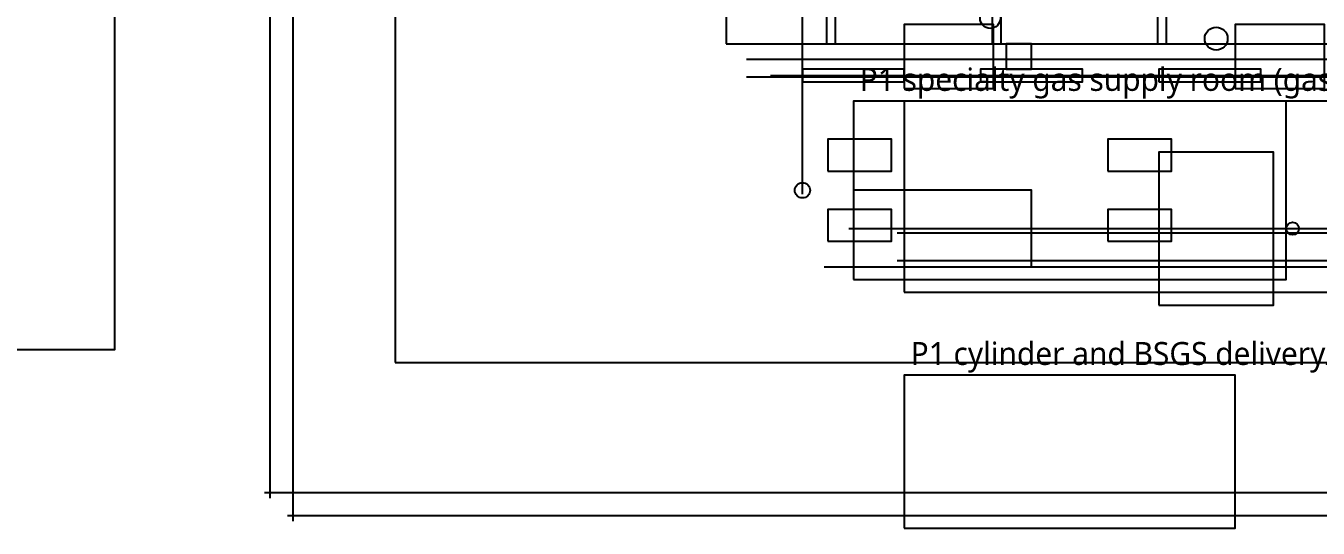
# Model space of a CAD drawing. Header units: metres. Extents: x -1640 to 1560, y -268 to 2338.
# Drawn here: x -527 to -425.5, y 1928 to 1967.4 of the extents above; entities that cross this region are included whole.
import ezdxf

# ---------------------------------------------------------------- set-up
doc = ezdxf.new("R2010")
doc.units = ezdxf.units.M
for name, color, linetype in [('1F_CDS', 5, 'Continuous'), ('1F_EHS_EXIT_DOOR_CONCEPT', 3, 'Continuous'), ('1F_EHS_EXTINGUISHER_HYDRANT_CABINET_CONCEPT', 1, 'Continuous'), ('1F_EHS_SAFETY_SHOWER_EYEWASH_CONCEPT', 3, 'Continuous'), ('1F_SUPPORT', 4, 'Continuous'), ('1F_ZONE', 3, 'Continuous'), ('2F_EHS_EXIT_DOOR_CONCEPT', 3, 'Continuous'), ('2F_EHS_EXTINGUISHER_HYDRANT_CABINET_CONCEPT', 1, 'Continuous'), ('2F_SUPPORT', 4, 'Continuous'), ('2F_ZONE', 3, 'Continuous'), ('3F_EHS_EXIT_DOOR_CONCEPT', 3, 'Continuous'), ('3F_EHS_EXTINGUISHER_HYDRANT_CABINET_CONCEPT', 1, 'Continuous'), ('3F_SUPPORT', 4, 'Continuous'), ('3F_ZONE', 3, 'Continuous'), ('4F_DCC', 3, 'Continuous'), ('4F_MAU', 2, 'Continuous'), ('4F_STRUCT_PLENUM_TRUSS_CONCEPT', 9, 'Continuous'), ('4F_SUPPORT', 4, 'Continuous'), ('4F_ZONE', 3, 'Continuous'), ('5F_CDS', 5, 'Continuous'), ('5F_EHS_EXIT_DOOR_CONCEPT', 3, 'Continuous'), ('5F_EHS_EXTINGUISHER_HYDRANT_CABINET_CONCEPT', 1, 'Continuous'), ('5F_EHS_SAFETY_SHOWER_EYEWASH_CONCEPT', 3, 'Continuous'), ('5F_SUPPORT', 4, 'Continuous'), ('5F_ZONE', 3, 'Continuous'), ('6F_EHS_EXIT_DOOR_CONCEPT', 3, 'Continuous'), ('6F_EHS_EXTINGUISHER_HYDRANT_CABINET_CONCEPT', 1, 'Continuous'), ('6F_SUPPORT', 4, 'Continuous'), ('6F_ZONE', 3, 'Continuous'), ('7F_EHS_EXIT_DOOR_CONCEPT', 3, 'Continuous'), ('7F_EHS_EXTINGUISHER_HYDRANT_CABINET_CONCEPT', 1, 'Continuous'), ('7F_SUPPORT', 4, 'Continuous'), ('7F_ZONE', 3, 'Continuous'), ('8F_DCC', 3, 'Continuous'), ('8F_MAU', 2, 'Continuous'), ('8F_STRUCT_PLENUM_TRUSS_CONCEPT', 9, 'Continuous'), ('8F_SUPPORT', 4, 'Continuous'), ('8F_ZONE', 3, 'Continuous'), ('AUX', 8, 'Continuous'), ('OUTLINE', 7, 'Continuous'), ('RF_RSC', 4, 'Continuous'), ('RF_STACK', 2, 'Continuous'), ('UTIL_CHEM_CONCEPT', 6, 'Continuous'), ('UTIL_CHW.R_CONCEPT', 2, 'Continuous'), ('UTIL_CHW.S_CONCEPT', 1, 'Continuous'), ('UTIL_ELEC.MV_CONCEPT', 1, 'Continuous'), ('UTIL_EXH.ACID_CONCEPT', 4, 'Continuous'), ('UTIL_EXH.ALK_CONCEPT', 5, 'Continuous'), ('UTIL_FILL_EXCHANGE_POINT', 2, 'Continuous'), ('UTIL_GAS.SPEC_CONCEPT', 3, 'Continuous'), ('UTIL_GAS.SPEC_RISER', 3, 'Continuous'), ('UTIL_HR_CONCEPT', 5, 'Continuous'), ('UTIL_PLANT', 2, 'Continuous'), ('UTIL_TEXT', 7, 'Continuous')]:
    doc.layers.add(name, color=color, linetype=linetype)
doc.styles.add('KO', font='malgun.ttf')

msp = doc.modelspace()

# ---------------------------------------------------------------- linework, layer by layer
at = {"layer": '1F_CDS'}
for points in [[(-464, 1956), (-459, 1956), (-459, 1958.5), (-464, 1958.5)], [(-442, 1956), (-437, 1956), (-437, 1958.5), (-442, 1958.5)], [(-464, 1950.5), (-459, 1950.5), (-459, 1953), (-464, 1953)], [(-442, 1950.5), (-437, 1950.5), (-437, 1953), (-442, 1953)]]:
    msp.add_lwpolyline(points, close=True, dxfattribs=at)
at = {"layer": '1F_EHS_EXIT_DOOR_CONCEPT'}
msp.add_circle((-433.5, 1966.4), 0.9, dxfattribs=at)
at = {"layer": '1F_EHS_EXTINGUISHER_HYDRANT_CABINET_CONCEPT'}
msp.add_circle((-427.5, 1951.5), 0.5, dxfattribs=at)
at = {"layer": '1F_EHS_SAFETY_SHOWER_EYEWASH_CONCEPT'}
msp.add_circle((-451.25, 1968), 0.8, dxfattribs=at)
at = {"layer": '1F_SUPPORT'}
msp.add_lwpolyline([(-438, 1945.5), (-429, 1945.5), (-429, 1957.5), (-438, 1957.5)], close=True, dxfattribs=at)
at = {"layer": '1F_ZONE'}
msp.add_lwpolyline([(-472, 1966), (-247.5, 1966), (-247.5, 2117), (-472, 2117)], close=True, dxfattribs=at)
at = {"layer": '2F_EHS_EXIT_DOOR_CONCEPT'}
msp.add_circle((-433.5, 1966.4), 0.9, dxfattribs=at)
at = {"layer": '2F_EHS_EXTINGUISHER_HYDRANT_CABINET_CONCEPT'}
msp.add_circle((-427.5, 1951.5), 0.5, dxfattribs=at)
at = {"layer": '2F_SUPPORT'}
msp.add_lwpolyline([(-438, 1945.5), (-429, 1945.5), (-429, 1957.5), (-438, 1957.5)], close=True, dxfattribs=at)
at = {"layer": '2F_ZONE'}
msp.add_lwpolyline([(-472, 1966), (-247.5, 1966), (-247.5, 2117), (-472, 2117)], close=True, dxfattribs=at)
at = {"layer": '3F_EHS_EXIT_DOOR_CONCEPT'}
msp.add_circle((-433.5, 1966.4), 0.9, dxfattribs=at)
at = {"layer": '3F_EHS_EXTINGUISHER_HYDRANT_CABINET_CONCEPT'}
msp.add_circle((-427.5, 1951.5), 0.5, dxfattribs=at)
at = {"layer": '3F_SUPPORT'}
for points in [[(-458, 1946.5), (-418, 1946.5), (-418, 1961.5), (-458, 1961.5)], [(-438, 1945.5), (-429, 1945.5), (-429, 1957.5), (-438, 1957.5)]]:
    msp.add_lwpolyline(points, close=True, dxfattribs=at)
at = {"layer": '3F_ZONE'}
msp.add_lwpolyline([(-472, 1966), (-247.5, 1966), (-247.5, 2117), (-472, 2117)], close=True, dxfattribs=at)
at = {"layer": '4F_DCC'}
for points in [[(-466, 1963), (-458, 1963), (-458, 1964), (-466, 1964)], [(-452, 1963), (-444, 1963), (-444, 1964), (-452, 1964)], [(-438, 1963), (-430, 1963), (-430, 1964), (-438, 1964)]]:
    msp.add_lwpolyline(points, close=True, dxfattribs=at)
at = {"layer": '4F_MAU'}
msp.add_lwpolyline([(-462, 1948.5), (-448, 1948.5), (-448, 1954.5), (-462, 1954.5)], close=True, dxfattribs=at)
at = {"layer": '4F_STRUCT_PLENUM_TRUSS_CONCEPT'}
for points in [[(-464.1, 1966), (-463.4, 1966), (-463.4, 2117), (-464.1, 2117)], [(-451.1, 1966), (-450.4, 1966), (-450.4, 2117), (-451.1, 2117)], [(-438.1, 1966), (-437.4, 1966), (-437.4, 2117), (-438.1, 2117)]]:
    msp.add_lwpolyline(points, close=True, dxfattribs=at)
at = {"layer": '4F_SUPPORT'}
msp.add_lwpolyline([(-438, 1945.5), (-429, 1945.5), (-429, 1957.5), (-438, 1957.5)], close=True, dxfattribs=at)
at = {"layer": '4F_ZONE'}
msp.add_lwpolyline([(-472, 1966), (-247.5, 1966), (-247.5, 2117), (-472, 2117)], close=True, dxfattribs=at)
at = {"layer": '5F_CDS'}
for points in [[(-464, 1956), (-459, 1956), (-459, 1958.5), (-464, 1958.5)], [(-442, 1956), (-437, 1956), (-437, 1958.5), (-442, 1958.5)], [(-464, 1950.5), (-459, 1950.5), (-459, 1953), (-464, 1953)], [(-442, 1950.5), (-437, 1950.5), (-437, 1953), (-442, 1953)]]:
    msp.add_lwpolyline(points, close=True, dxfattribs=at)
at = {"layer": '5F_EHS_EXIT_DOOR_CONCEPT'}
msp.add_circle((-433.5, 1966.4), 0.9, dxfattribs=at)
at = {"layer": '5F_EHS_EXTINGUISHER_HYDRANT_CABINET_CONCEPT'}
msp.add_circle((-427.5, 1951.5), 0.5, dxfattribs=at)
at = {"layer": '5F_EHS_SAFETY_SHOWER_EYEWASH_CONCEPT'}
msp.add_circle((-451.25, 1968), 0.8, dxfattribs=at)
at = {"layer": '5F_SUPPORT'}
msp.add_lwpolyline([(-438, 1945.5), (-429, 1945.5), (-429, 1957.5), (-438, 1957.5)], close=True, dxfattribs=at)
at = {"layer": '5F_ZONE'}
msp.add_lwpolyline([(-472, 1966), (-247.5, 1966), (-247.5, 2117), (-472, 2117)], close=True, dxfattribs=at)
at = {"layer": '6F_EHS_EXIT_DOOR_CONCEPT'}
msp.add_circle((-433.5, 1966.4), 0.9, dxfattribs=at)
at = {"layer": '6F_EHS_EXTINGUISHER_HYDRANT_CABINET_CONCEPT'}
msp.add_circle((-427.5, 1951.5), 0.5, dxfattribs=at)
at = {"layer": '6F_SUPPORT'}
msp.add_lwpolyline([(-438, 1945.5), (-429, 1945.5), (-429, 1957.5), (-438, 1957.5)], close=True, dxfattribs=at)
at = {"layer": '6F_ZONE'}
msp.add_lwpolyline([(-472, 1966), (-247.5, 1966), (-247.5, 2117), (-472, 2117)], close=True, dxfattribs=at)
at = {"layer": '7F_EHS_EXIT_DOOR_CONCEPT'}
msp.add_circle((-433.5, 1966.4), 0.9, dxfattribs=at)
at = {"layer": '7F_EHS_EXTINGUISHER_HYDRANT_CABINET_CONCEPT'}
msp.add_circle((-427.5, 1951.5), 0.5, dxfattribs=at)
at = {"layer": '7F_SUPPORT'}
for points in [[(-458, 1946.5), (-418, 1946.5), (-418, 1961.5), (-458, 1961.5)], [(-438, 1945.5), (-429, 1945.5), (-429, 1957.5), (-438, 1957.5)]]:
    msp.add_lwpolyline(points, close=True, dxfattribs=at)
at = {"layer": '7F_ZONE'}
msp.add_lwpolyline([(-472, 1966), (-247.5, 1966), (-247.5, 2117), (-472, 2117)], close=True, dxfattribs=at)
at = {"layer": '8F_DCC'}
for points in [[(-466, 1963), (-458, 1963), (-458, 1964), (-466, 1964)], [(-452, 1963), (-444, 1963), (-444, 1964), (-452, 1964)], [(-438, 1963), (-430, 1963), (-430, 1964), (-438, 1964)]]:
    msp.add_lwpolyline(points, close=True, dxfattribs=at)
at = {"layer": '8F_MAU'}
msp.add_lwpolyline([(-462, 1948.5), (-448, 1948.5), (-448, 1954.5), (-462, 1954.5)], close=True, dxfattribs=at)
at = {"layer": '8F_STRUCT_PLENUM_TRUSS_CONCEPT'}
for points in [[(-464.1, 1966), (-463.4, 1966), (-463.4, 2117), (-464.1, 2117)], [(-451.1, 1966), (-450.4, 1966), (-450.4, 2117), (-451.1, 2117)], [(-438.1, 1966), (-437.4, 1966), (-437.4, 2117), (-438.1, 2117)]]:
    msp.add_lwpolyline(points, close=True, dxfattribs=at)
at = {"layer": '8F_SUPPORT'}
msp.add_lwpolyline([(-438, 1945.5), (-429, 1945.5), (-429, 1957.5), (-438, 1957.5)], close=True, dxfattribs=at)
at = {"layer": '8F_ZONE'}
msp.add_lwpolyline([(-472, 1966), (-247.5, 1966), (-247.5, 2117), (-472, 2117)], close=True, dxfattribs=at)
at = {"layer": 'AUX'}
msp.add_lwpolyline([(-656, 1942), (-520, 1942), (-520, 1986), (-656, 1986)], close=True, dxfattribs=at)
at = {"layer": 'OUTLINE'}
msp.add_lwpolyline([(-498, 1941), (51, 1941), (51, 2142), (-498, 2142)], close=True, dxfattribs=at)
at = {"layer": 'RF_RSC'}
for points in [[(-458, 1962.5), (-451, 1962.5), (-451, 1967.5), (-458, 1967.5)], [(-432, 1962.5), (-425, 1962.5), (-425, 1967.5), (-432, 1967.5)]]:
    msp.add_lwpolyline(points, close=True, dxfattribs=at)
at = {"layer": 'RF_STACK'}
msp.add_lwpolyline([(-450, 1964), (-448, 1964), (-448, 1966), (-450, 1966)], close=True, dxfattribs=at)
at = {"layer": 'UTIL_CHEM_CONCEPT'}
msp.add_line((-464.3, 1948.5), (-2.7, 1948.5), dxfattribs=at)
msp.add_line((-464.3, 1948.5), (-2.7, 1948.5), dxfattribs=at)
at = {"layer": 'UTIL_CHW.R_CONCEPT'}
msp.add_line((-467.2, 1964.8), (-1.2, 1964.8), dxfattribs=at)
msp.add_line((-467.2, 1964.8), (-1.2, 1964.8), dxfattribs=at)
at = {"layer": 'UTIL_CHW.S_CONCEPT'}
msp.add_line((-468.5, 1963.5), (-2.5, 1963.5), dxfattribs=at)
msp.add_line((-468.5, 1963.5), (-2.5, 1963.5), dxfattribs=at)
at = {"layer": 'UTIL_ELEC.MV_CONCEPT'}
for p, q in [((-507.8, 1930.35), (-507.8, 2128.45)), ((-506, 1928.55), (-506, 2128.45)), ((-508.25, 1930.8), (-319.15, 1930.8)), ((-506.45, 1929), (-317.35, 1929))]:
    msp.add_line(p, q, dxfattribs=at)
at = {"layer": 'UTIL_EXH.ACID_CONCEPT'}
for p, q in [((-470.4, 1964.8), (-0.6, 1964.8)), ((-470.4, 1964.8), (-0.6, 1964.8)), ((-458.55, 1949), (6.55, 1949))]:
    msp.add_line(p, q, dxfattribs=at)
at = {"layer": 'UTIL_EXH.ALK_CONCEPT'}
for p, q in [((-470.4, 1963.4), (-0.6, 1963.4)), ((-470.4, 1963.4), (-0.6, 1963.4)), ((-458.55, 1951.16), (6.55, 1951.16))]:
    msp.add_line(p, q, dxfattribs=at)
at = {"layer": 'UTIL_FILL_EXCHANGE_POINT'}
msp.add_lwpolyline([(-458, 1928), (-432, 1928), (-432, 1940), (-458, 1940)], close=True, dxfattribs=at)
at = {"layer": 'UTIL_GAS.SPEC_CONCEPT'}
msp.add_line((-466, 1954.2), (-466, 1986.3), dxfattribs=at)
msp.add_line((-466, 1954.2), (-466, 1986.3), dxfattribs=at)
at = {"layer": 'UTIL_GAS.SPEC_RISER'}
msp.add_circle((-466, 1954.5), 0.6, dxfattribs=at)
msp.add_circle((-466, 1954.5), 0.6, dxfattribs=at)
at = {"layer": 'UTIL_HR_CONCEPT'}
msp.add_line((-462.35, 1951.5), (-230.15, 1951.5), dxfattribs=at)
msp.add_line((-462.35, 1951.5), (-230.15, 1951.5), dxfattribs=at)
at = {"layer": 'UTIL_PLANT'}
msp.add_lwpolyline([(-462, 1947.5), (-428, 1947.5), (-428, 1961.5), (-462, 1961.5)], close=True, dxfattribs=at)

# ---------------------------------------------------------------- texts
at = {"layer": 'UTIL_TEXT', "style": 'KO'}
for s, p in [('P1 specialty gas supply room (gas cabinets and BSGS, concept)', (-461.5, 1962.3)), ('P1 cylinder and BSGS delivery/exchange area (concept)', (-457.5, 1940.8))]:
    msp.add_text(s, height=1.8, dxfattribs=at).set_placement(p)

doc.saveas('drawing.dxf')
